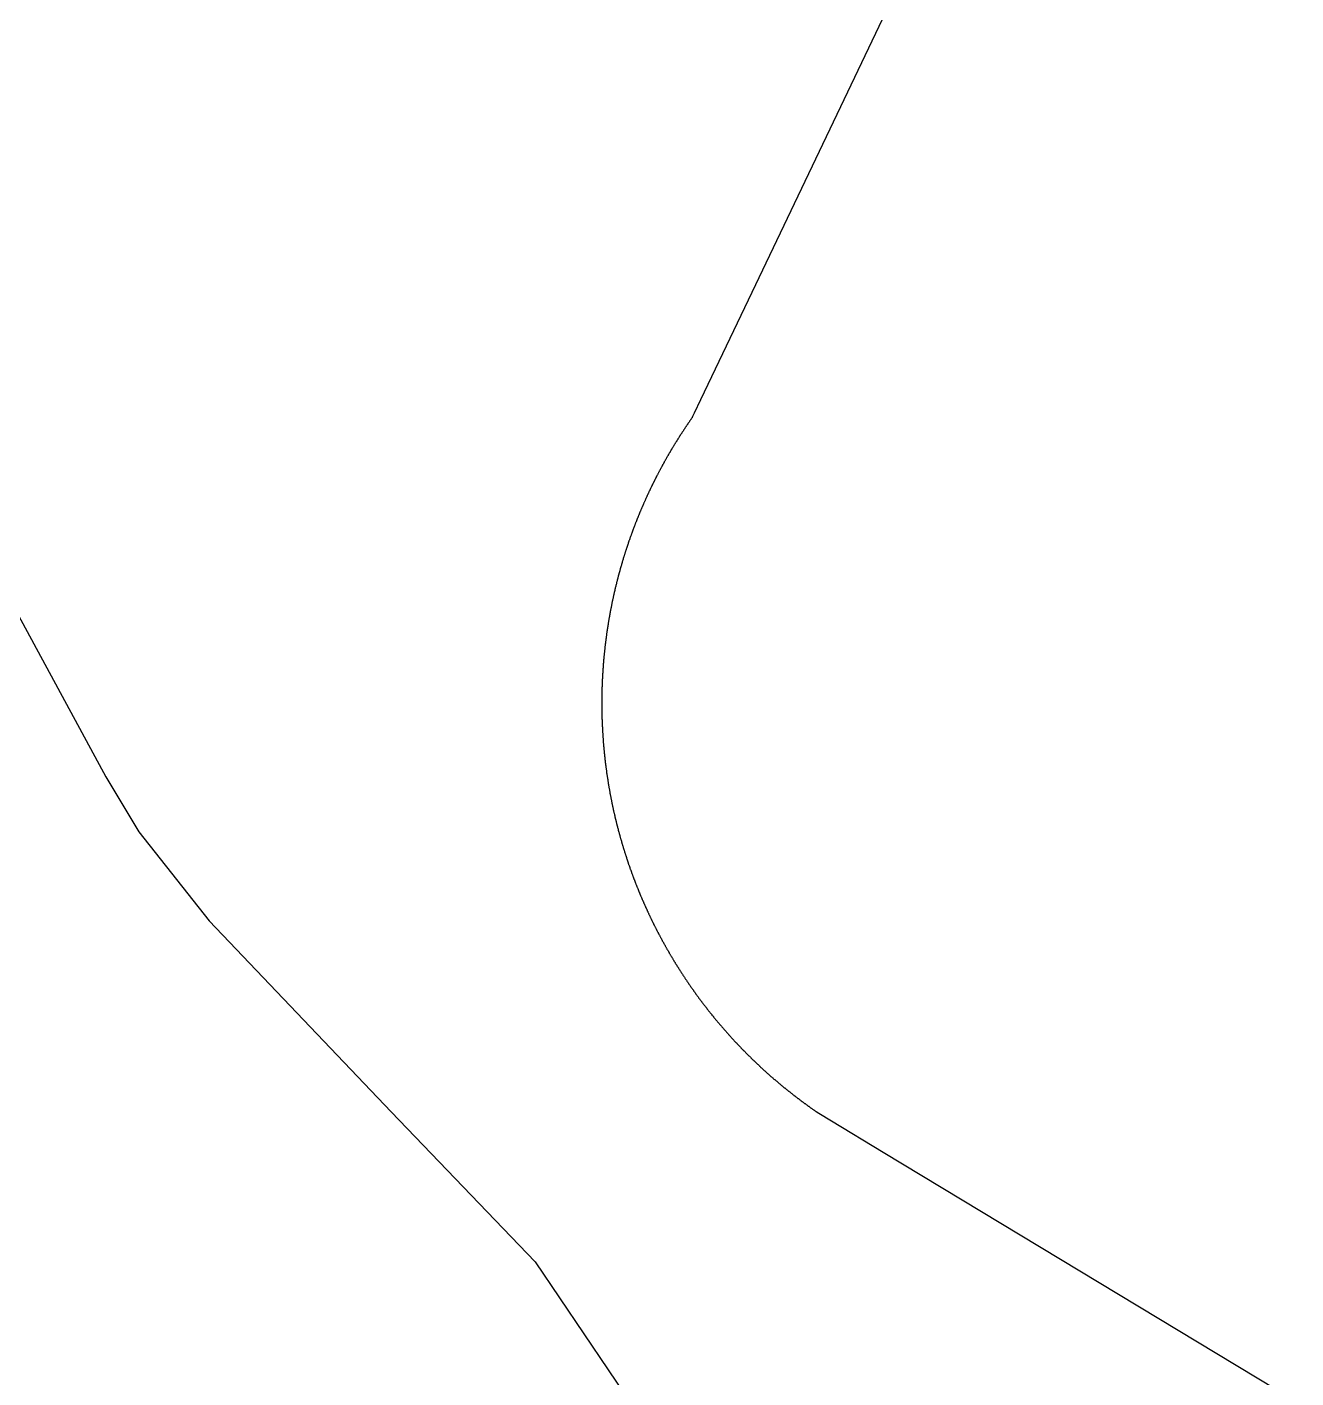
# Model space of a CAD drawing. Header units: millimetres. Extents: x 341926 to 344122, y 7366456 to 7369032.
# Drawn here: x 343510.9 to 343632.7, y 7367209.1 to 7367338.7 of the extents above; entities that cross this region are included whole.
import ezdxf

# ---------------------------------------------------------------- set-up
doc = ezdxf.new("R2010")
doc.units = ezdxf.units.MM
doc.layers.add('RUA FELICE ROSSI - 29_12_20 - V13', color=7, linetype='Continuous')
doc.layers.add('RUA ROSA INEZ BRUNI PINCHIARO - 29_12_20 - V10', color=7, linetype='Continuous')

msp = doc.modelspace()

# ---------------------------------------------------------------- linework, layer by layer
at = {"layer": 'RUA FELICE ROSSI - 29_12_20 - V13'}
msp.add_lwpolyline([(343609.98, 7367375.15), (343590.28, 7367333.89), (343580.44, 7367313.26), (343575.51, 7367302.94), (343574.9, 7367301.65), (343574.75, 7367301.33), (343574.71, 7367301.25), (343574.7, 7367301.24), (343574.7, 7367301.23), (343574.7, 7367301.23), (343574.7, 7367301.23), (343574.7, 7367301.23), (343574.7, 7367301.23), (343574.69, 7367301.22), (343574.68, 7367301.2), (343574.65, 7367301.16), (343574.62, 7367301.12), (343574.6, 7367301.08), (343574.57, 7367301.05), (343574.54, 7367301.01), (343574.52, 7367300.97), (343574.49, 7367300.93), (343574.46, 7367300.89), (343574.44, 7367300.85), (343574.41, 7367300.81), (343574.38, 7367300.78), (343574.36, 7367300.74), (343574.33, 7367300.7), (343574.3, 7367300.66), (343574.28, 7367300.62), (343574.25, 7367300.58), (343574.22, 7367300.54), (343574.2, 7367300.5), (343574.17, 7367300.46), (343574.14, 7367300.42), (343574.12, 7367300.38), (343574.09, 7367300.35), (343574.07, 7367300.31), (343574.04, 7367300.27), (343574.01, 7367300.23), (343573.99, 7367300.19), (343573.96, 7367300.15), (343573.93, 7367300.11), (343573.91, 7367300.07), (343573.88, 7367300.03), (343573.86, 7367299.99), (343573.83, 7367299.95), (343573.8, 7367299.91), (343573.78, 7367299.87), (343573.75, 7367299.83), (343573.73, 7367299.79), (343573.7, 7367299.75), (343573.68, 7367299.71), (343573.65, 7367299.67), (343573.62, 7367299.63), (343573.6, 7367299.59), (343573.57, 7367299.55), (343573.55, 7367299.51), (343573.52, 7367299.47), (343573.5, 7367299.44), (343573.47, 7367299.4), (343573.45, 7367299.36), (343573.42, 7367299.31), (343573.39, 7367299.27), (343573.37, 7367299.23), (343573.34, 7367299.19), (343573.32, 7367299.15), (343573.29, 7367299.11), (343573.27, 7367299.07), (343573.24, 7367299.03), (343573.22, 7367298.99), (343573.19, 7367298.95), (343573.17, 7367298.91), (343573.14, 7367298.87), (343573.12, 7367298.83), (343573.09, 7367298.79), (343573.07, 7367298.75), (343573.04, 7367298.71), (343573.02, 7367298.67), (343572.99, 7367298.63), (343572.97, 7367298.59), (343572.94, 7367298.55), (343572.92, 7367298.51), (343572.89, 7367298.47), (343572.87, 7367298.43), (343572.85, 7367298.38), (343572.82, 7367298.34), (343572.8, 7367298.3), (343572.77, 7367298.26), (343572.75, 7367298.22), (343572.72, 7367298.18), (343572.7, 7367298.14), (343572.67, 7367298.1), (343572.65, 7367298.06), (343572.63, 7367298.02), (343572.6, 7367297.98), (343572.58, 7367297.93), (343572.55, 7367297.89), (343572.53, 7367297.85), (343572.51, 7367297.81), (343572.48, 7367297.77), (343572.46, 7367297.73), (343572.43, 7367297.69), (343572.41, 7367297.65), (343572.39, 7367297.6), (343572.36, 7367297.56), (343572.34, 7367297.52), (343572.31, 7367297.48), (343572.29, 7367297.44), (343572.27, 7367297.4), (343572.24, 7367297.36), (343572.22, 7367297.31), (343572.2, 7367297.27), (343572.17, 7367297.23), (343572.15, 7367297.19), (343572.13, 7367297.15), (343572.1, 7367297.11), (343572.08, 7367297.06), (343572.06, 7367297.02), (343572.03, 7367296.98), (343572.01, 7367296.94), (343571.99, 7367296.9), (343571.96, 7367296.85), (343571.94, 7367296.81), (343571.92, 7367296.77), (343571.89, 7367296.73), (343571.87, 7367296.69), (343571.85, 7367296.64), (343571.83, 7367296.6), (343571.8, 7367296.56), (343571.78, 7367296.52), (343571.76, 7367296.48), (343571.73, 7367296.43), (343571.71, 7367296.39), (343571.69, 7367296.35), (343571.67, 7367296.31), (343571.64, 7367296.26), (343571.62, 7367296.22), (343571.6, 7367296.18), (343571.58, 7367296.14), (343571.55, 7367296.1), (343571.53, 7367296.05), (343571.51, 7367296.01), (343571.49, 7367295.97), (343571.46, 7367295.93), (343571.44, 7367295.88), (343571.42, 7367295.84), (343571.4, 7367295.8), (343571.37, 7367295.75), (343571.35, 7367295.71), (343571.33, 7367295.67), (343571.31, 7367295.63), (343571.29, 7367295.58), (343571.26, 7367295.54), (343571.24, 7367295.5), (343571.22, 7367295.46), (343571.2, 7367295.41), (343571.18, 7367295.37), (343571.16, 7367295.33), (343571.13, 7367295.28), (343571.11, 7367295.24), (343571.09, 7367295.2), (343571.07, 7367295.15), (343571.05, 7367295.11), (343571.03, 7367295.07), (343571, 7367295.03), (343570.98, 7367294.98), (343570.96, 7367294.94), (343570.94, 7367294.9), (343570.92, 7367294.85), (343570.9, 7367294.81), (343570.88, 7367294.77), (343570.86, 7367294.72), (343570.83, 7367294.68), (343570.81, 7367294.64), (343570.79, 7367294.59), (343570.77, 7367294.55), (343570.75, 7367294.51), (343570.73, 7367294.46), (343570.71, 7367294.42), (343570.69, 7367294.38), (343570.67, 7367294.33), (343570.65, 7367294.29), (343570.63, 7367294.24), (343570.6, 7367294.2), (343570.58, 7367294.16), (343570.56, 7367294.11), (343570.54, 7367294.07), (343570.52, 7367294.03), (343570.5, 7367293.98), (343570.48, 7367293.94), (343570.46, 7367293.89), (343570.44, 7367293.85), (343570.42, 7367293.81), (343570.4, 7367293.76), (343570.38, 7367293.72), (343570.36, 7367293.68), (343570.34, 7367293.63), (343570.32, 7367293.59), (343570.3, 7367293.54), (343570.28, 7367293.5), (343570.26, 7367293.46), (343570.24, 7367293.41), (343570.22, 7367293.37), (343570.2, 7367293.32), (343570.18, 7367293.28), (343570.16, 7367293.23), (343570.14, 7367293.19), (343570.12, 7367293.15), (343570.1, 7367293.1), (343570.08, 7367293.06), (343570.06, 7367293.01), (343570.04, 7367292.97), (343570.02, 7367292.92), (343570, 7367292.88), (343569.99, 7367292.84), (343569.97, 7367292.79), (343569.95, 7367292.75), (343569.93, 7367292.7), (343569.91, 7367292.66), (343569.89, 7367292.61), (343569.87, 7367292.57), (343569.85, 7367292.52), (343569.83, 7367292.48), (343569.81, 7367292.44), (343569.79, 7367292.39), (343569.78, 7367292.35), (343569.76, 7367292.3), (343569.74, 7367292.26), (343569.72, 7367292.21), (343569.7, 7367292.17), (343569.68, 7367292.12), (343569.66, 7367292.08), (343569.64, 7367292.03), (343569.63, 7367291.99), (343569.61, 7367291.94), (343569.59, 7367291.9), (343569.57, 7367291.85), (343569.55, 7367291.81), (343569.53, 7367291.76), (343569.52, 7367291.72), (343569.5, 7367291.67), (343569.48, 7367291.63), (343569.46, 7367291.58), (343569.44, 7367291.54), (343569.43, 7367291.49), (343569.41, 7367291.45), (343569.39, 7367291.4), (343569.37, 7367291.36), (343569.35, 7367291.31), (343569.34, 7367291.27), (343569.32, 7367291.22), (343569.3, 7367291.18), (343569.28, 7367291.13), (343569.26, 7367291.09), (343569.25, 7367291.04), (343569.23, 7367291), (343569.21, 7367290.95), (343569.19, 7367290.91), (343569.18, 7367290.86), (343569.16, 7367290.81), (343569.14, 7367290.77), (343569.13, 7367290.72), (343569.11, 7367290.68), (343569.09, 7367290.63), (343569.07, 7367290.59), (343569.06, 7367290.54), (343569.04, 7367290.5), (343569.02, 7367290.45), (343569.01, 7367290.4), (343568.99, 7367290.36), (343568.97, 7367290.31), (343568.96, 7367290.27), (343568.94, 7367290.22), (343568.92, 7367290.18), (343568.91, 7367290.13), (343568.89, 7367290.08), (343568.87, 7367290.04), (343568.86, 7367289.99), (343568.84, 7367289.95), (343568.82, 7367289.9), (343568.81, 7367289.86), (343568.79, 7367289.81), (343568.77, 7367289.76), (343568.76, 7367289.72), (343568.74, 7367289.67), (343568.72, 7367289.63), (343568.71, 7367289.58), (343568.69, 7367289.53), (343568.68, 7367289.49), (343568.66, 7367289.44), (343568.64, 7367289.4), (343568.63, 7367289.35), (343568.61, 7367289.3), (343568.6, 7367289.26), (343568.58, 7367289.21), (343568.57, 7367289.17), (343568.55, 7367289.12), (343568.53, 7367289.07), (343568.52, 7367289.03), (343568.5, 7367288.98), (343568.49, 7367288.93), (343568.47, 7367288.89), (343568.46, 7367288.84), (343568.44, 7367288.8), (343568.43, 7367288.75), (343568.41, 7367288.7), (343568.4, 7367288.66), (343568.38, 7367288.61), (343568.37, 7367288.56), (343568.35, 7367288.52), (343568.34, 7367288.47), (343568.32, 7367288.43), (343568.31, 7367288.38), (343568.29, 7367288.33), (343568.28, 7367288.29), (343568.26, 7367288.24), (343568.25, 7367288.19), (343568.23, 7367288.15), (343568.22, 7367288.1), (343568.2, 7367288.05), (343568.19, 7367288.01), (343568.17, 7367287.96), (343568.16, 7367287.91), (343568.14, 7367287.87), (343568.13, 7367287.82), (343568.12, 7367287.77), (343568.1, 7367287.73), (343568.09, 7367287.68), (343568.07, 7367287.63), (343568.06, 7367287.59), (343568.04, 7367287.54), (343568.03, 7367287.49), (343568.02, 7367287.45), (343568, 7367287.4), (343567.99, 7367287.35), (343567.98, 7367287.31), (343567.96, 7367287.26), (343567.95, 7367287.21), (343567.93, 7367287.17), (343567.92, 7367287.12), (343567.91, 7367287.07), (343567.89, 7367287.02), (343567.88, 7367286.98), (343567.87, 7367286.93), (343567.85, 7367286.88), (343567.84, 7367286.84), (343567.83, 7367286.79), (343567.81, 7367286.74), (343567.8, 7367286.7), (343567.79, 7367286.65), (343567.77, 7367286.6), (343567.76, 7367286.55), (343567.75, 7367286.51), (343567.73, 7367286.46), (343567.72, 7367286.41), (343567.71, 7367286.37), (343567.7, 7367286.32), (343567.68, 7367286.27), (343567.67, 7367286.22), (343567.66, 7367286.18), (343567.64, 7367286.13), (343567.63, 7367286.08), (343567.62, 7367286.04), (343567.61, 7367285.99), (343567.59, 7367285.94), (343567.58, 7367285.89), (343567.57, 7367285.85), (343567.56, 7367285.8), (343567.55, 7367285.75), (343567.53, 7367285.71), (343567.52, 7367285.66), (343567.51, 7367285.61), (343567.5, 7367285.56), (343567.49, 7367285.52), (343567.47, 7367285.47), (343567.46, 7367285.42), (343567.45, 7367285.37), (343567.44, 7367285.33), (343567.43, 7367285.28), (343567.41, 7367285.23), (343567.4, 7367285.18), (343567.39, 7367285.14), (343567.38, 7367285.09), (343567.37, 7367285.04), (343567.36, 7367284.99), (343567.34, 7367284.95), (343567.33, 7367284.9), (343567.32, 7367284.85), (343567.31, 7367284.8), (343567.3, 7367284.76), (343567.29, 7367284.71), (343567.28, 7367284.66), (343567.27, 7367284.61), (343567.25, 7367284.57), (343567.24, 7367284.52), (343567.23, 7367284.47), (343567.22, 7367284.42), (343567.21, 7367284.38), (343567.2, 7367284.33), (343567.19, 7367284.28), (343567.18, 7367284.23), (343567.17, 7367284.18), (343567.16, 7367284.14), (343567.15, 7367284.09), (343567.14, 7367284.04), (343567.13, 7367283.99), (343567.12, 7367283.95), (343567.11, 7367283.9), (343567.1, 7367283.85), (343567.09, 7367283.8), (343567.07, 7367283.75), (343567.06, 7367283.71), (343567.05, 7367283.66), (343567.04, 7367283.61), (343567.03, 7367283.56), (343567.02, 7367283.52), (343567.01, 7367283.47), (343567, 7367283.42), (343566.99, 7367283.37), (343566.99, 7367283.32), (343566.98, 7367283.28), (343566.97, 7367283.23), (343566.96, 7367283.18), (343566.95, 7367283.13), (343566.94, 7367283.08), (343566.93, 7367283.04), (343566.92, 7367282.99), (343566.91, 7367282.94), (343566.9, 7367282.89), (343566.89, 7367282.84), (343566.88, 7367282.8), (343566.87, 7367282.75), (343566.86, 7367282.7), (343566.85, 7367282.65), (343566.84, 7367282.6), (343566.84, 7367282.56), (343566.83, 7367282.51), (343566.82, 7367282.46), (343566.81, 7367282.41), (343566.8, 7367282.36), (343566.79, 7367282.32), (343566.78, 7367282.27), (343566.77, 7367282.22), (343566.77, 7367282.17), (343566.76, 7367282.12), (343566.75, 7367282.08), (343566.74, 7367282.03), (343566.73, 7367281.98), (343566.72, 7367281.93), (343566.72, 7367281.88), (343566.71, 7367281.83), (343566.7, 7367281.79), (343566.69, 7367281.74), (343566.68, 7367281.69), (343566.67, 7367281.64), (343566.67, 7367281.59), (343566.66, 7367281.55), (343566.65, 7367281.5), (343566.64, 7367281.45), (343566.64, 7367281.4), (343566.63, 7367281.35), (343566.62, 7367281.3), (343566.61, 7367281.26), (343566.6, 7367281.21), (343566.6, 7367281.16), (343566.59, 7367281.11), (343566.58, 7367281.06), (343566.57, 7367281.01), (343566.57, 7367280.97), (343566.56, 7367280.92), (343566.55, 7367280.87), (343566.55, 7367280.82), (343566.54, 7367280.77), (343566.53, 7367280.73), (343566.52, 7367280.68), (343566.52, 7367280.63), (343566.51, 7367280.58), (343566.5, 7367280.53), (343566.5, 7367280.48), (343566.49, 7367280.44), (343566.48, 7367280.39), (343566.48, 7367280.34), (343566.47, 7367280.29), (343566.46, 7367280.24), (343566.46, 7367280.19), (343566.45, 7367280.15), (343566.44, 7367280.1), (343566.44, 7367280.05), (343566.43, 7367280), (343566.42, 7367279.95), (343566.42, 7367279.9), (343566.41, 7367279.85), (343566.41, 7367279.81), (343566.4, 7367279.76), (343566.39, 7367279.71), (343566.39, 7367279.66), (343566.38, 7367279.61), (343566.38, 7367279.56), (343566.37, 7367279.52), (343566.36, 7367279.47), (343566.36, 7367279.42), (343566.35, 7367279.37), (343566.35, 7367279.32), (343566.34, 7367279.27), (343566.34, 7367279.23), (343566.33, 7367279.18), (343566.33, 7367279.13), (343566.32, 7367279.08), (343566.31, 7367279.03), (343566.31, 7367278.98), (343566.3, 7367278.93), (343566.3, 7367278.89), (343566.29, 7367278.84), (343566.29, 7367278.79), (343566.28, 7367278.74), (343566.28, 7367278.69), (343566.27, 7367278.64), (343566.27, 7367278.6), (343566.26, 7367278.55), (343566.26, 7367278.5), (343566.25, 7367278.45), (343566.25, 7367278.4), (343566.24, 7367278.35), (343566.24, 7367278.3), (343566.24, 7367278.26), (343566.23, 7367278.21), (343566.23, 7367278.16), (343566.22, 7367278.11), (343566.22, 7367278.06), (343566.21, 7367278.01), (343566.21, 7367277.97), (343566.21, 7367277.92), (343566.2, 7367277.87), (343566.2, 7367277.82), (343566.19, 7367277.77), (343566.19, 7367277.72), (343566.19, 7367277.67), (343566.18, 7367277.63), (343566.18, 7367277.58), (343566.17, 7367277.53), (343566.17, 7367277.48), (343566.17, 7367277.43), (343566.16, 7367277.38), (343566.16, 7367277.33), (343566.16, 7367277.29), (343566.15, 7367277.24), (343566.15, 7367277.19), (343566.14, 7367277.14), (343566.14, 7367277.09), (343566.14, 7367277.04), (343566.14, 7367277), (343566.13, 7367276.95), (343566.13, 7367276.9), (343566.13, 7367276.85), (343566.12, 7367276.8), (343566.12, 7367276.75), (343566.12, 7367276.7), (343566.11, 7367276.66), (343566.11, 7367276.61), (343566.11, 7367276.56), (343566.11, 7367276.51), (343566.1, 7367276.46), (343566.1, 7367276.41), (343566.1, 7367276.37), (343566.09, 7367276.32), (343566.09, 7367276.27), (343566.09, 7367276.22), (343566.09, 7367276.17), (343566.08, 7367276.12), (343566.08, 7367276.07), (343566.08, 7367276.03), (343566.08, 7367275.98), (343566.08, 7367275.93), (343566.07, 7367275.88), (343566.07, 7367275.83), (343566.07, 7367275.78), (343566.07, 7367275.73), (343566.07, 7367275.69), (343566.06, 7367275.64), (343566.06, 7367275.59), (343566.06, 7367275.54), (343566.06, 7367275.49), (343566.06, 7367275.44), (343566.06, 7367275.4), (343566.05, 7367275.35), (343566.05, 7367275.3), (343566.05, 7367275.25), (343566.05, 7367275.2), (343566.05, 7367275.15), (343566.05, 7367275.11), (343566.05, 7367275.06), (343566.04, 7367275.01), (343566.04, 7367274.96), (343566.04, 7367274.91), (343566.04, 7367274.86), (343566.04, 7367274.81), (343566.04, 7367274.77), (343566.04, 7367274.72), (343566.04, 7367274.67), (343566.04, 7367274.62), (343566.04, 7367274.57), (343566.03, 7367274.52), (343566.03, 7367274.48), (343566.03, 7367274.43), (343566.03, 7367274.38), (343566.03, 7367274.33), (343566.03, 7367274.28), (343566.03, 7367274.23), (343566.03, 7367274.19), (343566.03, 7367274.14), (343566.03, 7367274.09), (343566.03, 7367274.04), (343566.03, 7367273.99), (343566.03, 7367273.94), (343566.03, 7367273.9), (343566.03, 7367273.85), (343566.03, 7367273.8), (343566.03, 7367273.75), (343566.03, 7367273.7), (343566.03, 7367273.65), (343566.03, 7367273.61), (343566.03, 7367273.56), (343566.03, 7367273.51), (343566.03, 7367273.46), (343566.03, 7367273.41), (343566.03, 7367273.36), (343566.03, 7367273.32), (343566.03, 7367273.27), (343566.03, 7367273.22), (343566.03, 7367273.17), (343566.04, 7367273.12), (343566.04, 7367273.08), (343566.04, 7367273.03), (343566.04, 7367272.98), (343566.04, 7367272.93), (343566.04, 7367272.88), (343566.04, 7367272.83), (343566.04, 7367272.79), (343566.04, 7367272.74), (343566.04, 7367272.69), (343566.04, 7367272.64), (343566.05, 7367272.59), (343566.05, 7367272.55), (343566.05, 7367272.5), (343566.05, 7367272.45), (343566.05, 7367272.4), (343566.05, 7367272.35), (343566.05, 7367272.3), (343566.06, 7367272.26), (343566.06, 7367272.21), (343566.06, 7367272.16), (343566.06, 7367272.11), (343566.06, 7367272.06), (343566.06, 7367272.02), (343566.07, 7367271.97), (343566.07, 7367271.92), (343566.07, 7367271.87), (343566.07, 7367271.82), (343566.07, 7367271.78), (343566.08, 7367271.73), (343566.08, 7367271.68), (343566.08, 7367271.63), (343566.08, 7367271.58), (343566.09, 7367271.54), (343566.09, 7367271.49), (343566.09, 7367271.44), (343566.09, 7367271.39), (343566.09, 7367271.34), (343566.1, 7367271.3), (343566.1, 7367271.25), (343566.1, 7367271.2), (343566.11, 7367271.15), (343566.11, 7367271.11), (343566.11, 7367271.06), (343566.11, 7367271.01), (343566.12, 7367270.96), (343566.12, 7367270.91), (343566.12, 7367270.87), (343566.13, 7367270.82), (343566.13, 7367270.77), (343566.13, 7367270.72), (343566.13, 7367270.67), (343566.14, 7367270.63), (343566.14, 7367270.58), (343566.14, 7367270.53), (343566.15, 7367270.48), (343566.15, 7367270.44), (343566.15, 7367270.39), (343566.16, 7367270.34), (343566.16, 7367270.29), (343566.17, 7367270.24), (343566.17, 7367270.2), (343566.17, 7367270.15), (343566.18, 7367270.1), (343566.18, 7367270.05), (343566.18, 7367270.01), (343566.19, 7367269.96), (343566.19, 7367269.91), (343566.2, 7367269.86), (343566.2, 7367269.82), (343566.2, 7367269.77), (343566.21, 7367269.72), (343566.21, 7367269.67), (343566.22, 7367269.63), (343566.22, 7367269.58), (343566.22, 7367269.53), (343566.23, 7367269.48), (343566.23, 7367269.44), (343566.24, 7367269.39), (343566.24, 7367269.34), (343566.25, 7367269.29), (343566.25, 7367269.25), (343566.26, 7367269.2), (343566.26, 7367269.15), (343566.27, 7367269.1), (343566.27, 7367269.06), (343566.27, 7367269.01), (343566.28, 7367268.96), (343566.28, 7367268.91), (343566.29, 7367268.87), (343566.29, 7367268.82), (343566.3, 7367268.77), (343566.3, 7367268.72), (343566.31, 7367268.68), (343566.31, 7367268.63), (343566.32, 7367268.58), (343566.33, 7367268.53), (343566.33, 7367268.49), (343566.34, 7367268.44), (343566.34, 7367268.39), (343566.35, 7367268.35), (343566.35, 7367268.3), (343566.36, 7367268.25), (343566.36, 7367268.2), (343566.37, 7367268.16), (343566.37, 7367268.11), (343566.38, 7367268.06), (343566.39, 7367268.02), (343566.39, 7367267.97), (343566.4, 7367267.92), (343566.4, 7367267.87), (343566.41, 7367267.83), (343566.42, 7367267.78), (343566.42, 7367267.73), (343566.43, 7367267.69), (343566.43, 7367267.64), (343566.44, 7367267.59), (343566.45, 7367267.55), (343566.45, 7367267.5), (343566.46, 7367267.45), (343566.47, 7367267.4), (343566.47, 7367267.36), (343566.48, 7367267.31), (343566.48, 7367267.26), (343566.49, 7367267.22), (343566.5, 7367267.17), (343566.5, 7367267.12), (343566.51, 7367267.08), (343566.52, 7367267.03), (343566.52, 7367266.98), (343566.53, 7367266.94), (343566.54, 7367266.89), (343566.55, 7367266.84), (343566.55, 7367266.8), (343566.56, 7367266.75), (343566.57, 7367266.7), (343566.57, 7367266.66), (343566.58, 7367266.61), (343566.59, 7367266.56), (343566.6, 7367266.52), (343566.6, 7367266.47), (343566.61, 7367266.42), (343566.62, 7367266.38), (343566.62, 7367266.33), (343566.63, 7367266.28), (343566.64, 7367266.24), (343566.65, 7367266.19), (343566.65, 7367266.14), (343566.66, 7367266.1), (343566.67, 7367266.05), (343566.68, 7367266), (343566.69, 7367265.96), (343566.69, 7367265.91), (343566.7, 7367265.86), (343566.71, 7367265.82), (343566.72, 7367265.77), (343566.72, 7367265.72), (343566.73, 7367265.68), (343566.74, 7367265.63), (343566.75, 7367265.59), (343566.76, 7367265.54), (343566.77, 7367265.49), (343566.77, 7367265.45), (343566.78, 7367265.4), (343566.79, 7367265.35), (343566.8, 7367265.31), (343566.81, 7367265.26), (343566.82, 7367265.22), (343566.82, 7367265.17), (343566.83, 7367265.12), (343566.84, 7367265.08), (343566.85, 7367265.03), (343566.86, 7367264.98), (343566.87, 7367264.94), (343566.88, 7367264.89), (343566.89, 7367264.84), (343566.89, 7367264.8), (343566.9, 7367264.75), (343566.91, 7367264.71), (343566.92, 7367264.66), (343566.93, 7367264.61), (343566.94, 7367264.57), (343566.95, 7367264.52), (343566.96, 7367264.47), (343566.97, 7367264.43), (343566.98, 7367264.38), (343566.99, 7367264.34), (343567, 7367264.29), (343567, 7367264.24), (343567.01, 7367264.2), (343567.02, 7367264.15), (343567.03, 7367264.1), (343567.04, 7367264.06), (343567.05, 7367264.01), (343567.06, 7367263.97), (343567.07, 7367263.92), (343567.08, 7367263.87), (343567.09, 7367263.83), (343567.1, 7367263.78), (343567.11, 7367263.73), (343567.12, 7367263.69), (343567.13, 7367263.64), (343567.14, 7367263.6), (343567.15, 7367263.55), (343567.16, 7367263.5), (343567.17, 7367263.46), (343567.18, 7367263.41), (343567.19, 7367263.36), (343567.2, 7367263.32), (343567.22, 7367263.27), (343567.23, 7367263.23), (343567.24, 7367263.18), (343567.25, 7367263.13), (343567.26, 7367263.09), (343567.27, 7367263.04), (343567.28, 7367262.99), (343567.29, 7367262.95), (343567.3, 7367262.9), (343567.31, 7367262.86), (343567.32, 7367262.81), (343567.33, 7367262.76), (343567.34, 7367262.72), (343567.36, 7367262.67), (343567.37, 7367262.63), (343567.38, 7367262.58), (343567.39, 7367262.53), (343567.4, 7367262.49), (343567.41, 7367262.44), (343567.42, 7367262.39), (343567.44, 7367262.35), (343567.45, 7367262.3), (343567.46, 7367262.26), (343567.47, 7367262.21), (343567.48, 7367262.16), (343567.49, 7367262.12), (343567.5, 7367262.07), (343567.52, 7367262.02), (343567.53, 7367261.98), (343567.54, 7367261.93), (343567.55, 7367261.89), (343567.56, 7367261.84), (343567.58, 7367261.79), (343567.59, 7367261.75), (343567.6, 7367261.7), (343567.61, 7367261.66), (343567.62, 7367261.61), (343567.64, 7367261.56), (343567.65, 7367261.52), (343567.66, 7367261.47), (343567.67, 7367261.43), (343567.69, 7367261.38), (343567.7, 7367261.33), (343567.71, 7367261.29), (343567.72, 7367261.24), (343567.74, 7367261.2), (343567.75, 7367261.15), (343567.76, 7367261.1), (343567.78, 7367261.06), (343567.79, 7367261.01), (343567.8, 7367260.96), (343567.81, 7367260.92), (343567.83, 7367260.87), (343567.84, 7367260.83), (343567.85, 7367260.78), (343567.87, 7367260.73), (343567.88, 7367260.69), (343567.89, 7367260.64), (343567.91, 7367260.6), (343567.92, 7367260.55), (343567.93, 7367260.5), (343567.95, 7367260.46), (343567.96, 7367260.41), (343567.97, 7367260.37), (343567.99, 7367260.32), (343568, 7367260.28), (343568.01, 7367260.23), (343568.03, 7367260.18), (343568.04, 7367260.14), (343568.05, 7367260.09), (343568.07, 7367260.05), (343568.08, 7367260), (343568.1, 7367259.95), (343568.11, 7367259.91), (343568.12, 7367259.86), (343568.14, 7367259.82), (343568.15, 7367259.77), (343568.17, 7367259.72), (343568.18, 7367259.68), (343568.2, 7367259.63), (343568.21, 7367259.59), (343568.22, 7367259.54), (343568.24, 7367259.5), (343568.25, 7367259.45), (343568.27, 7367259.4), (343568.28, 7367259.36), (343568.3, 7367259.31), (343568.31, 7367259.27), (343568.33, 7367259.22), (343568.34, 7367259.18), (343568.36, 7367259.13), (343568.37, 7367259.08), (343568.39, 7367259.04), (343568.4, 7367258.99), (343568.42, 7367258.95), (343568.43, 7367258.9), (343568.45, 7367258.86), (343568.46, 7367258.81), (343568.48, 7367258.76), (343568.49, 7367258.72), (343568.51, 7367258.67), (343568.52, 7367258.63), (343568.54, 7367258.58), (343568.55, 7367258.54), (343568.57, 7367258.49), (343568.58, 7367258.44), (343568.6, 7367258.4), (343568.61, 7367258.35), (343568.63, 7367258.31), (343568.65, 7367258.26), (343568.66, 7367258.22), (343568.68, 7367258.17), (343568.69, 7367258.13), (343568.71, 7367258.08), (343568.73, 7367258.03), (343568.74, 7367257.99), (343568.76, 7367257.94), (343568.77, 7367257.9), (343568.79, 7367257.85), (343568.81, 7367257.81), (343568.82, 7367257.76), (343568.84, 7367257.72), (343568.86, 7367257.67), (343568.87, 7367257.63), (343568.89, 7367257.58), (343568.9, 7367257.54), (343568.92, 7367257.49), (343568.94, 7367257.44), (343568.95, 7367257.4), (343568.97, 7367257.35), (343568.99, 7367257.31), (343569, 7367257.26), (343569.02, 7367257.22), (343569.04, 7367257.17), (343569.06, 7367257.13), (343569.07, 7367257.08), (343569.09, 7367257.04), (343569.11, 7367256.99), (343569.12, 7367256.95), (343569.14, 7367256.9), (343569.16, 7367256.86), (343569.17, 7367256.81), (343569.19, 7367256.77), (343569.21, 7367256.72), (343569.23, 7367256.68), (343569.24, 7367256.63), (343569.26, 7367256.59), (343569.28, 7367256.54), (343569.3, 7367256.49), (343569.31, 7367256.45), (343569.33, 7367256.4), (343569.35, 7367256.36), (343569.37, 7367256.31), (343569.39, 7367256.27), (343569.4, 7367256.22), (343569.42, 7367256.18), (343569.44, 7367256.13), (343569.46, 7367256.09), (343569.48, 7367256.04), (343569.49, 7367256), (343569.51, 7367255.96), (343569.53, 7367255.91), (343569.55, 7367255.87), (343569.57, 7367255.82), (343569.59, 7367255.78), (343569.6, 7367255.73), (343569.62, 7367255.69), (343569.64, 7367255.64), (343569.66, 7367255.6), (343569.68, 7367255.55), (343569.7, 7367255.51), (343569.71, 7367255.46), (343569.73, 7367255.42), (343569.75, 7367255.37), (343569.77, 7367255.33), (343569.79, 7367255.28), (343569.81, 7367255.24), (343569.83, 7367255.19), (343569.85, 7367255.15), (343569.87, 7367255.1), (343569.89, 7367255.06), (343569.9, 7367255.02), (343569.92, 7367254.97), (343569.94, 7367254.93), (343569.96, 7367254.88), (343569.98, 7367254.84), (343570, 7367254.79), (343570.02, 7367254.75), (343570.04, 7367254.7), (343570.06, 7367254.66), (343570.08, 7367254.61), (343570.1, 7367254.57), (343570.12, 7367254.53), (343570.14, 7367254.48), (343570.16, 7367254.44), (343570.18, 7367254.39), (343570.2, 7367254.35), (343570.22, 7367254.3), (343570.24, 7367254.26), (343570.26, 7367254.21), (343570.28, 7367254.17), (343570.3, 7367254.13), (343570.32, 7367254.08), (343570.34, 7367254.04), (343570.36, 7367253.99), (343570.38, 7367253.95), (343570.4, 7367253.91), (343570.42, 7367253.86), (343570.44, 7367253.82), (343570.46, 7367253.77), (343570.48, 7367253.73), (343570.5, 7367253.68), (343570.52, 7367253.64), (343570.54, 7367253.6), (343570.56, 7367253.55), (343570.58, 7367253.51), (343570.6, 7367253.46), (343570.63, 7367253.42), (343570.65, 7367253.38), (343570.67, 7367253.33), (343570.69, 7367253.29), (343570.71, 7367253.24), (343570.73, 7367253.2), (343570.75, 7367253.16), (343570.77, 7367253.11), (343570.79, 7367253.07), (343570.81, 7367253.03), (343570.84, 7367252.98), (343570.86, 7367252.94), (343570.88, 7367252.89), (343570.9, 7367252.85), (343570.92, 7367252.81), (343570.94, 7367252.76), (343570.96, 7367252.72), (343570.99, 7367252.68), (343571.01, 7367252.63), (343571.03, 7367252.59), (343571.05, 7367252.54), (343571.07, 7367252.5), (343571.1, 7367252.46), (343571.12, 7367252.41), (343571.14, 7367252.37), (343571.16, 7367252.33), (343571.18, 7367252.28), (343571.21, 7367252.24), (343571.23, 7367252.2), (343571.25, 7367252.15), (343571.27, 7367252.11), (343571.29, 7367252.07), (343571.32, 7367252.02), (343571.34, 7367251.98), (343571.36, 7367251.94), (343571.38, 7367251.89), (343571.41, 7367251.85), (343571.43, 7367251.81), (343571.45, 7367251.76), (343571.47, 7367251.72), (343571.5, 7367251.68), (343571.52, 7367251.63), (343571.54, 7367251.59), (343571.56, 7367251.55), (343571.59, 7367251.5), (343571.61, 7367251.46), (343571.63, 7367251.42), (343571.66, 7367251.37), (343571.68, 7367251.33), (343571.7, 7367251.29), (343571.73, 7367251.25), (343571.75, 7367251.2), (343571.77, 7367251.16), (343571.8, 7367251.12), (343571.82, 7367251.07), (343571.84, 7367251.03), (343571.87, 7367250.99), (343571.89, 7367250.95), (343571.91, 7367250.9), (343571.94, 7367250.86), (343571.96, 7367250.82), (343571.98, 7367250.77), (343572.01, 7367250.73), (343572.03, 7367250.69), (343572.05, 7367250.65), (343572.08, 7367250.6), (343572.1, 7367250.56), (343572.13, 7367250.52), (343572.15, 7367250.48), (343572.17, 7367250.43), (343572.2, 7367250.39), (343572.22, 7367250.35), (343572.25, 7367250.31), (343572.27, 7367250.26), (343572.29, 7367250.22), (343572.32, 7367250.18), (343572.34, 7367250.14), (343572.37, 7367250.09), (343572.39, 7367250.05), (343572.42, 7367250.01), (343572.44, 7367249.97), (343572.46, 7367249.92), (343572.49, 7367249.88), (343572.51, 7367249.84), (343572.54, 7367249.8), (343572.56, 7367249.76), (343572.59, 7367249.71), (343572.61, 7367249.67), (343572.64, 7367249.63), (343572.66, 7367249.59), (343572.69, 7367249.55), (343572.71, 7367249.5), (343572.74, 7367249.46), (343572.76, 7367249.42), (343572.79, 7367249.38), (343572.81, 7367249.34), (343572.84, 7367249.29), (343572.86, 7367249.25), (343572.89, 7367249.21), (343572.91, 7367249.17), (343572.94, 7367249.13), (343572.96, 7367249.08), (343572.99, 7367249.04), (343573.01, 7367249), (343573.04, 7367248.96), (343573.07, 7367248.92), (343573.09, 7367248.88), (343573.12, 7367248.83), (343573.14, 7367248.79), (343573.17, 7367248.75), (343573.19, 7367248.71), (343573.22, 7367248.67), (343573.25, 7367248.63), (343573.27, 7367248.58), (343573.3, 7367248.54), (343573.32, 7367248.5), (343573.35, 7367248.46), (343573.38, 7367248.42), (343573.4, 7367248.38), (343573.43, 7367248.34), (343573.45, 7367248.3), (343573.48, 7367248.25), (343573.51, 7367248.21), (343573.53, 7367248.17), (343573.56, 7367248.13), (343573.59, 7367248.09), (343573.61, 7367248.05), (343573.64, 7367248.01), (343573.66, 7367247.97), (343573.69, 7367247.93), (343573.72, 7367247.88), (343573.74, 7367247.84), (343573.77, 7367247.8), (343573.8, 7367247.76), (343573.82, 7367247.72), (343573.85, 7367247.68), (343573.88, 7367247.64), (343573.91, 7367247.6), (343573.93, 7367247.56), (343573.96, 7367247.52), (343573.99, 7367247.48), (343574.01, 7367247.43), (343574.04, 7367247.39), (343574.07, 7367247.35), (343574.09, 7367247.31), (343574.12, 7367247.27), (343574.15, 7367247.23), (343574.18, 7367247.19), (343574.2, 7367247.15), (343574.23, 7367247.11), (343574.26, 7367247.07), (343574.29, 7367247.03), (343574.31, 7367246.99), (343574.34, 7367246.95), (343574.37, 7367246.91), (343574.4, 7367246.87), (343574.42, 7367246.83), (343574.45, 7367246.79), (343574.48, 7367246.75), (343574.51, 7367246.71), (343574.54, 7367246.67), (343574.56, 7367246.63), (343574.59, 7367246.59), (343574.62, 7367246.55), (343574.65, 7367246.51), (343574.68, 7367246.47), (343574.7, 7367246.43), (343574.73, 7367246.39), (343574.76, 7367246.35), (343574.79, 7367246.31), (343574.82, 7367246.27), (343574.84, 7367246.23), (343574.87, 7367246.19), (343574.9, 7367246.15), (343574.93, 7367246.11), (343574.96, 7367246.07), (343574.99, 7367246.03), (343575.02, 7367245.99), (343575.04, 7367245.95), (343575.07, 7367245.91), (343575.1, 7367245.87), (343575.13, 7367245.83), (343575.16, 7367245.79), (343575.19, 7367245.75), (343575.22, 7367245.71), (343575.24, 7367245.67), (343575.27, 7367245.63), (343575.3, 7367245.59), (343575.33, 7367245.55), (343575.36, 7367245.52), (343575.39, 7367245.48), (343575.42, 7367245.44), (343575.45, 7367245.4), (343575.48, 7367245.36), (343575.51, 7367245.32), (343575.54, 7367245.28), (343575.56, 7367245.24), (343575.59, 7367245.2), (343575.62, 7367245.16), (343575.65, 7367245.12), (343575.68, 7367245.09), (343575.71, 7367245.05), (343575.74, 7367245.01), (343575.77, 7367244.97), (343575.8, 7367244.93), (343575.83, 7367244.89), (343575.86, 7367244.85), (343575.89, 7367244.81), (343575.92, 7367244.78), (343575.95, 7367244.74), (343575.98, 7367244.7), (343576.01, 7367244.66), (343576.04, 7367244.62), (343576.07, 7367244.58), (343576.1, 7367244.54), (343576.13, 7367244.51), (343576.16, 7367244.47), (343576.19, 7367244.43), (343576.22, 7367244.39), (343576.25, 7367244.35), (343576.28, 7367244.31), (343576.31, 7367244.28), (343576.34, 7367244.24), (343576.37, 7367244.2), (343576.4, 7367244.16), (343576.43, 7367244.12), (343576.46, 7367244.08), (343576.49, 7367244.05), (343576.52, 7367244.01), (343576.55, 7367243.97), (343576.58, 7367243.93), (343576.61, 7367243.89), (343576.64, 7367243.86), (343576.68, 7367243.82), (343576.71, 7367243.78), (343576.74, 7367243.74), (343576.77, 7367243.71), (343576.8, 7367243.67), (343576.83, 7367243.63), (343576.86, 7367243.59), (343576.89, 7367243.55), (343576.92, 7367243.52), (343576.95, 7367243.48), (343576.98, 7367243.44), (343577.02, 7367243.4), (343577.05, 7367243.37), (343577.08, 7367243.33), (343577.11, 7367243.29), (343577.14, 7367243.25), (343577.17, 7367243.22), (343577.2, 7367243.18), (343577.23, 7367243.14), (343577.27, 7367243.11), (343577.3, 7367243.07), (343577.33, 7367243.03), (343577.36, 7367242.99), (343577.39, 7367242.96), (343577.42, 7367242.92), (343577.45, 7367242.88), (343577.49, 7367242.85), (343577.52, 7367242.81), (343577.55, 7367242.77), (343577.58, 7367242.74), (343577.61, 7367242.7), (343577.64, 7367242.66), (343577.68, 7367242.63), (343577.71, 7367242.59), (343577.74, 7367242.55), (343577.77, 7367242.52), (343577.8, 7367242.48), (343577.84, 7367242.44), (343577.87, 7367242.41), (343577.9, 7367242.37), (343577.93, 7367242.33), (343577.96, 7367242.3), (343578, 7367242.26), (343578.03, 7367242.22), (343578.06, 7367242.19), (343578.09, 7367242.15), (343578.13, 7367242.11), (343578.16, 7367242.08), (343578.19, 7367242.04), (343578.22, 7367242.01), (343578.26, 7367241.97), (343578.29, 7367241.93), (343578.32, 7367241.9), (343578.35, 7367241.86), (343578.39, 7367241.83), (343578.42, 7367241.79), (343578.45, 7367241.75), (343578.48, 7367241.72), (343578.52, 7367241.68), (343578.55, 7367241.65), (343578.58, 7367241.61), (343578.62, 7367241.57), (343578.65, 7367241.54), (343578.68, 7367241.5), (343578.71, 7367241.47), (343578.75, 7367241.43), (343578.78, 7367241.4), (343578.81, 7367241.36), (343578.85, 7367241.33), (343578.88, 7367241.29), (343578.91, 7367241.25), (343578.95, 7367241.22), (343578.98, 7367241.18), (343579.01, 7367241.15), (343579.05, 7367241.11), (343579.08, 7367241.08), (343579.11, 7367241.04), (343579.15, 7367241.01), (343579.18, 7367240.97), (343579.21, 7367240.94), (343579.25, 7367240.9), (343579.28, 7367240.87), (343579.31, 7367240.83), (343579.35, 7367240.8), (343579.38, 7367240.76), (343579.41, 7367240.73), (343579.45, 7367240.69), (343579.48, 7367240.66), (343579.51, 7367240.62), (343579.55, 7367240.59), (343579.58, 7367240.55), (343579.62, 7367240.52), (343579.65, 7367240.49), (343579.68, 7367240.45), (343579.72, 7367240.42), (343579.75, 7367240.38), (343579.79, 7367240.35), (343579.82, 7367240.31), (343579.85, 7367240.28), (343579.89, 7367240.24), (343579.92, 7367240.21), (343579.96, 7367240.18), (343579.99, 7367240.14), (343580.02, 7367240.11), (343580.06, 7367240.07), (343580.09, 7367240.04), (343580.13, 7367240.01), (343580.16, 7367239.97), (343580.2, 7367239.94), (343580.23, 7367239.9), (343580.26, 7367239.87), (343580.3, 7367239.84), (343580.33, 7367239.8), (343580.37, 7367239.77), (343580.4, 7367239.73), (343580.44, 7367239.7), (343580.47, 7367239.67), (343580.51, 7367239.63), (343580.54, 7367239.6), (343580.58, 7367239.57), (343580.61, 7367239.53), (343580.65, 7367239.5), (343580.68, 7367239.47), (343580.71, 7367239.43), (343580.75, 7367239.4), (343580.78, 7367239.37), (343580.82, 7367239.33), (343580.85, 7367239.3), (343580.89, 7367239.27), (343580.92, 7367239.23), (343580.96, 7367239.2), (343580.99, 7367239.17), (343581.03, 7367239.13), (343581.06, 7367239.1), (343581.1, 7367239.07), (343581.13, 7367239.04), (343581.17, 7367239), (343581.21, 7367238.97), (343581.24, 7367238.94), (343581.28, 7367238.9), (343581.31, 7367238.87), (343581.35, 7367238.84), (343581.38, 7367238.81), (343581.42, 7367238.77), (343581.45, 7367238.74), (343581.49, 7367238.71), (343581.52, 7367238.68), (343581.56, 7367238.64), (343581.59, 7367238.61), (343581.63, 7367238.58), (343581.67, 7367238.55), (343581.7, 7367238.52), (343581.74, 7367238.48), (343581.77, 7367238.45), (343581.81, 7367238.42), (343581.84, 7367238.39), (343581.88, 7367238.35), (343581.92, 7367238.32), (343581.95, 7367238.29), (343581.99, 7367238.26), (343582.02, 7367238.23), (343582.06, 7367238.19), (343582.09, 7367238.16), (343582.13, 7367238.13), (343582.17, 7367238.1), (343582.2, 7367238.07), (343582.24, 7367238.04), (343582.27, 7367238), (343582.31, 7367237.97), (343582.35, 7367237.94), (343582.38, 7367237.91), (343582.42, 7367237.88), (343582.46, 7367237.85), (343582.49, 7367237.82), (343582.53, 7367237.78), (343582.56, 7367237.75), (343582.6, 7367237.72), (343582.64, 7367237.69), (343582.67, 7367237.66), (343582.71, 7367237.63), (343582.75, 7367237.6), (343582.78, 7367237.57), (343582.82, 7367237.54), (343582.85, 7367237.5), (343582.89, 7367237.47), (343582.93, 7367237.44), (343582.96, 7367237.41), (343583, 7367237.38), (343583.04, 7367237.35), (343583.07, 7367237.32), (343583.11, 7367237.29), (343583.15, 7367237.26), (343583.18, 7367237.23), (343583.22, 7367237.2), (343583.26, 7367237.17), (343583.29, 7367237.14), (343583.33, 7367237.11), (343583.37, 7367237.08), (343583.4, 7367237.04), (343583.44, 7367237.01), (343583.48, 7367236.98), (343583.52, 7367236.95), (343583.55, 7367236.92), (343583.59, 7367236.89), (343583.63, 7367236.86), (343583.66, 7367236.83), (343583.7, 7367236.8), (343583.74, 7367236.77), (343583.77, 7367236.74), (343583.81, 7367236.71), (343583.85, 7367236.68), (343583.89, 7367236.65), (343583.92, 7367236.62), (343583.96, 7367236.6), (343584, 7367236.57), (343584.03, 7367236.54), (343584.07, 7367236.51), (343584.11, 7367236.48), (343584.15, 7367236.45), (343584.18, 7367236.42), (343584.22, 7367236.39), (343584.26, 7367236.36), (343584.3, 7367236.33), (343584.33, 7367236.3), (343584.37, 7367236.27), (343584.41, 7367236.24), (343584.45, 7367236.21), (343584.48, 7367236.18), (343584.52, 7367236.15), (343584.56, 7367236.13), (343584.6, 7367236.1), (343584.63, 7367236.07), (343584.67, 7367236.04), (343584.71, 7367236.01), (343584.75, 7367235.98), (343584.78, 7367235.95), (343584.82, 7367235.92), (343584.86, 7367235.89), (343584.9, 7367235.87), (343584.94, 7367235.84), (343584.97, 7367235.81), (343585.01, 7367235.78), (343585.05, 7367235.75), (343585.09, 7367235.72), (343585.12, 7367235.7), (343585.16, 7367235.67), (343585.2, 7367235.64), (343585.24, 7367235.61), (343585.28, 7367235.58), (343585.31, 7367235.55), (343585.35, 7367235.53), (343585.39, 7367235.5), (343585.43, 7367235.47), (343585.47, 7367235.44), (343585.5, 7367235.41), (343585.54, 7367235.39), (343585.58, 7367235.36), (343585.62, 7367235.33), (343585.66, 7367235.3), (343585.7, 7367235.27), (343585.73, 7367235.25), (343585.77, 7367235.22), (343585.81, 7367235.19), (343585.85, 7367235.16), (343585.89, 7367235.14), (343585.93, 7367235.11), (343585.96, 7367235.08), (343586, 7367235.05), (343586.04, 7367235.03), (343586.08, 7367235), (343586.12, 7367234.97), (343586.16, 7367234.94), (343586.19, 7367234.92), (343586.23, 7367234.89), (343586.27, 7367234.86), (343586.31, 7367234.84), (343586.35, 7367234.81), (343586.39, 7367234.78), (343586.43, 7367234.76), (343586.46, 7367234.73), (343586.5, 7367234.7), (343586.54, 7367234.68), (343586.58, 7367234.65), (343586.62, 7367234.62), (343586.62, 7367234.62), (343586.62, 7367234.62), (343586.62, 7367234.62), (343586.62, 7367234.62), (343586.63, 7367234.62), (343586.64, 7367234.61), (343586.66, 7367234.6), (343586.7, 7367234.58), (343586.85, 7367234.48), (343588.09, 7367233.73), (343593.04, 7367230.74), (343632.66, 7367206.82)], dxfattribs=at)
at = {"layer": 'RUA ROSA INEZ BRUNI PINCHIARO - 29_12_20 - V10'}
msp.add_lwpolyline([(343501.87, 7367297.32), (343518.43, 7367266.77), (343521.61, 7367261.47), (343528.36, 7367252.95), (343545.81, 7367234.59), (343559.65, 7367220.22), (343568.97, 7367206.38), (343569.64, 7367195.34), (343564.05, 7367180.17), (343557.64, 7367171.32), (343544.72, 7367160.8), (343532.87, 7367150.56), (343525.02, 7367143.91), (343517.96, 7367134.19), (343511.44, 7367120.22), (343508.51, 7367099.1)], dxfattribs=at)

doc.saveas('drawing.dxf')
